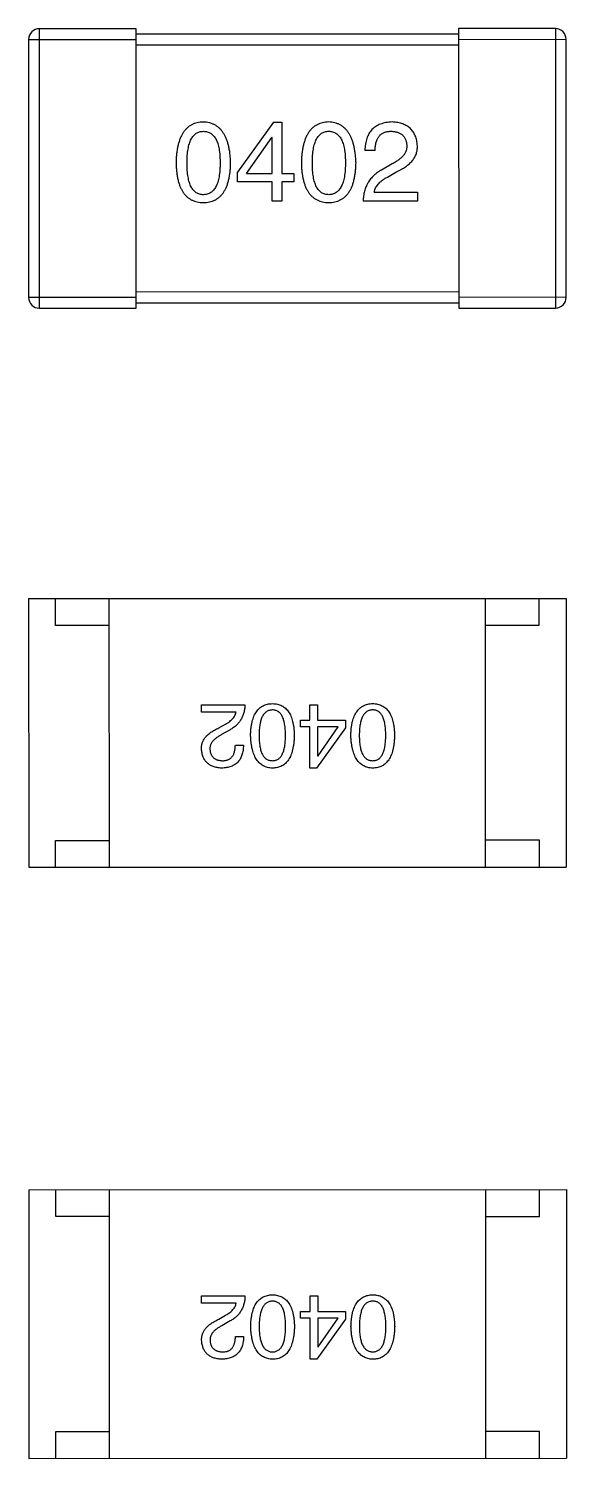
# Model space of a CAD drawing. Header units: inches. Extents: x -29 to 164, y -51 to 83.
# Drawn here: x 43.382 to 44.383, y 23.43 to 26.09 of the extents above; entities that cross this region are included whole.
import ezdxf

# ---------------------------------------------------------------- set-up
doc = ezdxf.new("R2010")
doc.units = ezdxf.units.IN
doc.header["$LTSCALE"] = 1.21
doc.header["$MEASUREMENT"] = 0
doc.layers.get('0').update_dxf_attribs({"linetype": 'CONTINUOUS'})

msp = doc.modelspace()

# ---------------------------------------------------------------- linework, layer by layer
at = {"color": 7, "linetype": 'Continuous'}
for p, q in [((43.5823, 26.0902), (43.4023, 26.0902)), ((43.4024, 25.5702), (43.4023, 26.0902)), ((43.5824, 25.5702), (43.5823, 26.0902)), ((44.1823, 26.0803), (43.5823, 26.0802)), ((44.3623, 26.0904), (44.1823, 26.0903)), ((44.1823, 26.0903), (44.1824, 25.5703)), ((44.3623, 26.0904), (44.3624, 25.5704)), ((43.3823, 26.0702), (43.5823, 26.0702)), ((43.3823, 26.0702), (43.3824, 25.5902)), ((43.5823, 26.0602), (44.1823, 26.0603)), ((44.1823, 26.0703), (44.3823, 26.0704)), ((44.3824, 25.5904), (44.3823, 26.0704)), ((43.8379, 25.9165), (43.7707, 25.8231)), ((43.8379, 25.9165), (43.8535, 25.9165)), ((43.8535, 25.9165), (43.8535, 25.8206)), ((43.7879, 25.8206), (43.8346, 25.8878)), ((43.8354, 25.8878), (43.8346, 25.8878)), ((43.8355, 25.8206), (43.8354, 25.8878)), ((44.0268, 25.8633), (44.0079, 25.8633)), ((44.0588, 25.8387), (44.0391, 25.8272)), ((43.7707, 25.805), (43.7707, 25.8231)), ((43.7879, 25.8206), (43.8355, 25.8206)), ((43.8535, 25.8206), (43.8756, 25.8206)), ((43.8756, 25.8206), (43.8756, 25.8051)), ((44.0498, 25.8141), (44.0653, 25.8231)), ((43.8355, 25.8051), (43.7707, 25.805)), ((43.8355, 25.769), (43.8355, 25.8051)), ((43.8756, 25.8051), (43.8535, 25.8051)), ((43.8535, 25.8051), (43.8535, 25.769)), ((44.0252, 25.7862), (44.1055, 25.7863)), ((44.1055, 25.7863), (44.1055, 25.769)), ((43.8535, 25.769), (43.8355, 25.769)), ((44.1055, 25.769), (44.0047, 25.769)), ((44.1824, 25.6003), (43.5824, 25.6002)), ((43.5824, 25.5902), (43.3824, 25.5902)), ((43.4024, 25.5702), (43.5824, 25.5702)), ((43.5824, 25.5802), (44.1824, 25.5803)), ((44.3824, 25.5904), (44.1824, 25.5903)), ((44.1824, 25.5703), (44.3624, 25.5704)), ((43.3824, 25.03), (44.3824, 25.0302)), ((43.3824, 25.03), (43.3825, 24.53)), ((43.4324, 24.98), (43.4324, 25.03)), ((43.5325, 24.53), (43.5324, 25.03)), ((44.2325, 24.5302), (44.2324, 25.0302)), ((44.3324, 24.9802), (44.3324, 25.0302)), ((44.3824, 25.0302), (44.3825, 24.5302)), ((43.5324, 24.98), (43.4324, 24.98)), ((44.2324, 24.9802), (44.3324, 24.9802)), ((43.704, 24.8324), (43.7846, 24.8324)), ((43.704, 24.8186), (43.704, 24.8324)), ((43.9056, 24.8324), (43.92, 24.8324)), ((43.9056, 24.8036), (43.9056, 24.8324)), ((43.92, 24.8324), (43.92, 24.8036)), ((43.7682, 24.8186), (43.704, 24.8186)), ((43.7361, 24.7891), (43.7486, 24.7963)), ((43.8879, 24.8036), (43.9056, 24.8036)), ((43.8879, 24.7911), (43.8879, 24.8036)), ((43.92, 24.8036), (43.9718, 24.8036)), ((43.9718, 24.8036), (43.9718, 24.7892)), ((43.7571, 24.7859), (43.7413, 24.7767)), ((43.9056, 24.7911), (43.8879, 24.7911)), ((43.9056, 24.7144), (43.9056, 24.7911)), ((43.9718, 24.7892), (43.918, 24.7144)), ((43.958, 24.7911), (43.92, 24.7911)), ((43.92, 24.7911), (43.92, 24.7374)), ((43.9207, 24.7374), (43.958, 24.7911)), ((43.7669, 24.757), (43.782, 24.757)), ((43.92, 24.7374), (43.9207, 24.7374)), ((43.918, 24.7144), (43.9056, 24.7144)), ((43.4325, 24.58), (43.5325, 24.58)), ((43.4325, 24.53), (43.4325, 24.58)), ((44.3325, 24.5802), (44.2325, 24.5802)), ((44.3325, 24.5302), (44.3325, 24.5802)), ((43.3825, 24.53), (44.3825, 24.5302)), ((43.3827, 23.93), (44.3827, 23.9302)), ((43.3827, 23.93), (43.3828, 23.43)), ((43.4327, 23.88), (43.4327, 23.93)), ((43.5328, 23.43), (43.5327, 23.93)), ((44.2328, 23.4302), (44.2327, 23.9302)), ((44.3327, 23.8802), (44.3327, 23.9302)), ((44.3827, 23.9302), (44.3828, 23.4302)), ((43.5327, 23.88), (43.4327, 23.88)), ((44.2327, 23.8802), (44.3327, 23.8802)), ((43.7042, 23.7324), (43.7848, 23.7324)), ((43.7042, 23.7186), (43.7042, 23.7324)), ((43.9058, 23.7325), (43.9202, 23.7325)), ((43.9058, 23.7036), (43.9058, 23.7325)), ((43.9202, 23.7325), (43.9202, 23.7036)), ((43.7685, 23.7187), (43.7042, 23.7186)), ((43.7363, 23.6891), (43.7488, 23.6964)), ((43.7573, 23.6859), (43.7416, 23.6767)), ((43.8881, 23.7036), (43.9058, 23.7036)), ((43.8881, 23.6911), (43.8881, 23.7036)), ((43.9058, 23.6911), (43.8881, 23.6911)), ((43.9058, 23.6144), (43.9058, 23.6911)), ((43.972, 23.6892), (43.9183, 23.6144)), ((43.9202, 23.7036), (43.972, 23.7036)), ((43.9583, 23.6912), (43.9202, 23.6911)), ((43.9202, 23.6911), (43.9202, 23.6374)), ((43.9209, 23.6374), (43.9583, 23.6912)), ((43.972, 23.7036), (43.972, 23.6892)), ((43.7672, 23.657), (43.7822, 23.657)), ((43.9202, 23.6374), (43.9209, 23.6374)), ((43.9183, 23.6144), (43.9058, 23.6144)), ((43.4327, 23.48), (43.5327, 23.48)), ((43.4328, 23.43), (43.4327, 23.48)), ((44.3327, 23.4802), (44.2327, 23.4802)), ((44.3328, 23.4302), (44.3327, 23.4802)), ((43.3828, 23.43), (44.3828, 23.4302))]:
    msp.add_line(p, q, dxfattribs=at)
for centre, start, end in [((43.4023, 26.0702), 90.012, 180.012), ((44.3623, 26.0704), 0.012, 90.012), ((43.4024, 25.5902), 180.012, 270.012), ((44.3624, 25.5904), 270.012, 0.012)]:
    msp.add_arc(centre, 0.02, start, end, dxfattribs=at)
for points, knots in [([(43.7074, 25.9165), (43.7054, 25.9164), (43.7015, 25.9162), (43.6959, 25.9153), (43.6906, 25.9137), (43.6857, 25.9115), (43.6812, 25.9088), (43.6771, 25.9054), (43.6733, 25.9015), (43.67, 25.897), (43.667, 25.8919), (43.6644, 25.8862), (43.6621, 25.88), (43.6603, 25.8732), (43.6587, 25.8658), (43.6576, 25.8578), (43.6569, 25.8492), (43.6567, 25.8433), (43.6566, 25.8403)], [0, 0, 0, 0, 0.057911, 0.113262, 0.165956, 0.217443, 0.268511, 0.319665, 0.372, 0.426129, 0.483365, 0.543779, 0.607756, 0.676562, 0.749704, 0.827713, 0.911177, 1, 1, 1, 1]), ([(43.7582, 25.8403), (43.7581, 25.8433), (43.7578, 25.8492), (43.757, 25.8576), (43.7558, 25.8655), (43.7542, 25.8729), (43.7523, 25.8797), (43.7501, 25.8859), (43.7474, 25.8915), (43.7444, 25.8966), (43.741, 25.9011), (43.7373, 25.9051), (43.7332, 25.9085), (43.7287, 25.9112), (43.7239, 25.9134), (43.7187, 25.9151), (43.7132, 25.9162), (43.7093, 25.9164), (43.7074, 25.9165)], [0, 0, 0, 0, 0.088475, 0.171606, 0.249595, 0.322626, 0.391327, 0.455765, 0.516374, 0.573675, 0.628522, 0.681161, 0.732559, 0.783563, 0.83504, 0.887639, 0.942585, 1, 1, 1, 1]), ([(43.9405, 25.9166), (43.9386, 25.9165), (43.9347, 25.9163), (43.929, 25.9153), (43.9238, 25.9137), (43.9189, 25.9116), (43.9144, 25.9088), (43.9102, 25.9055), (43.9065, 25.9016), (43.9031, 25.8971), (43.9001, 25.892), (43.8975, 25.8863), (43.8953, 25.88), (43.8934, 25.8732), (43.8919, 25.8658), (43.8908, 25.8578), (43.89, 25.8493), (43.8898, 25.8434), (43.8897, 25.8403)], [0, 0, 0, 0, 0.057911, 0.113262, 0.165956, 0.217443, 0.268511, 0.319665, 0.372, 0.426129, 0.483365, 0.543779, 0.607756, 0.676562, 0.749704, 0.827713, 0.911177, 1, 1, 1, 1]), ([(43.9914, 25.8403), (43.9912, 25.8434), (43.991, 25.8492), (43.9901, 25.8577), (43.9889, 25.8656), (43.9874, 25.8729), (43.9855, 25.8797), (43.9832, 25.8859), (43.9806, 25.8916), (43.9776, 25.8967), (43.9742, 25.9012), (43.9705, 25.9051), (43.9664, 25.9085), (43.9619, 25.9113), (43.9571, 25.9135), (43.9519, 25.9151), (43.9463, 25.9162), (43.9425, 25.9164), (43.9405, 25.9166)], [0, 0, 0, 0, 0.088475, 0.171606, 0.249595, 0.322626, 0.391327, 0.455765, 0.516374, 0.573675, 0.628522, 0.681161, 0.732559, 0.783563, 0.83504, 0.887639, 0.942585, 1, 1, 1, 1]), ([(44.0588, 25.9166), (44.0567, 25.9165), (44.0528, 25.9163), (44.0471, 25.9155), (44.0418, 25.9143), (44.0369, 25.9127), (44.0323, 25.9108), (44.0282, 25.9084), (44.0244, 25.9057), (44.021, 25.9025), (44.018, 25.8989), (44.0154, 25.895), (44.0132, 25.8907), (44.0113, 25.8859), (44.0099, 25.8808), (44.0088, 25.8753), (44.0082, 25.8694), (44.008, 25.8654), (44.0079, 25.8633)], [0, 0, 0, 0, 0.07282, 0.141057, 0.2062, 0.267672, 0.326735, 0.383519, 0.439188, 0.494454, 0.549628, 0.605958, 0.66397, 0.72402, 0.787502, 0.854127, 0.925065, 1, 1, 1, 1]), ([(44.1055, 25.8723), (44.1053, 25.874), (44.1051, 25.8773), (44.1043, 25.8821), (44.1032, 25.8866), (44.1017, 25.8907), (44.0999, 25.8946), (44.0979, 25.8982), (44.0954, 25.9014), (44.0926, 25.9044), (44.0895, 25.907), (44.0861, 25.9093), (44.0823, 25.9113), (44.0782, 25.913), (44.0738, 25.9143), (44.0691, 25.9155), (44.064, 25.9162), (44.0605, 25.9165), (44.0588, 25.9166)], [0, 0, 0, 0, 0.070688, 0.137741, 0.201612, 0.262778, 0.321223, 0.378455, 0.434411, 0.490146, 0.546362, 0.603392, 0.662208, 0.723401, 0.787372, 0.85442, 0.925153, 1, 1, 1, 1]), ([(43.6771, 25.8403), (43.6771, 25.8426), (43.6771, 25.8473), (43.6775, 25.854), (43.6781, 25.8602), (43.6789, 25.866), (43.68, 25.8713), (43.6812, 25.8761), (43.6828, 25.8805), (43.6846, 25.8845), (43.6866, 25.888), (43.6888, 25.891), (43.6913, 25.8936), (43.6941, 25.8957), (43.6971, 25.8973), (43.7003, 25.8985), (43.7038, 25.8991), (43.7062, 25.8992), (43.7074, 25.8993)], [0, 0, 0, 0, 0.096452, 0.187278, 0.271765, 0.350519, 0.423437, 0.491321, 0.554011, 0.612224, 0.666281, 0.717003, 0.764884, 0.811423, 0.856783, 0.902993, 0.950236, 1, 1, 1, 1]), ([(43.7074, 25.8993), (43.7087, 25.8992), (43.7111, 25.8991), (43.7147, 25.8985), (43.718, 25.8973), (43.7211, 25.8957), (43.7239, 25.8936), (43.7265, 25.891), (43.7288, 25.888), (43.7309, 25.8845), (43.7327, 25.8805), (43.7343, 25.8762), (43.7356, 25.8713), (43.7367, 25.866), (43.7375, 25.8602), (43.7381, 25.854), (43.7385, 25.8473), (43.7385, 25.8427), (43.7386, 25.8403)], [0, 0, 0, 0, 0.050604, 0.098688, 0.145699, 0.191791, 0.238625, 0.286717, 0.337546, 0.391814, 0.449755, 0.512106, 0.579685, 0.652048, 0.730262, 0.814146, 0.904281, 1, 1, 1, 1]), ([(43.9102, 25.8403), (43.9102, 25.8427), (43.9103, 25.8473), (43.9107, 25.854), (43.9112, 25.8603), (43.912, 25.866), (43.9131, 25.8713), (43.9144, 25.8762), (43.9159, 25.8806), (43.9177, 25.8845), (43.9197, 25.888), (43.9219, 25.8911), (43.9245, 25.8936), (43.9272, 25.8957), (43.9302, 25.8974), (43.9334, 25.8985), (43.9369, 25.8992), (43.9393, 25.8993), (43.9405, 25.8993)], [0, 0, 0, 0, 0.096452, 0.187278, 0.271765, 0.350519, 0.423437, 0.491321, 0.554011, 0.612224, 0.666281, 0.717003, 0.764884, 0.811423, 0.856783, 0.902993, 0.950236, 1, 1, 1, 1]), ([(43.9405, 25.8993), (43.9418, 25.8993), (43.9443, 25.8992), (43.9478, 25.8985), (43.9512, 25.8974), (43.9542, 25.8957), (43.957, 25.8936), (43.9596, 25.8911), (43.9619, 25.888), (43.964, 25.8846), (43.9658, 25.8806), (43.9674, 25.8762), (43.9687, 25.8713), (43.9698, 25.866), (43.9707, 25.8603), (43.9713, 25.854), (43.9716, 25.8473), (43.9717, 25.8427), (43.9717, 25.8403)], [0, 0, 0, 0, 0.050604, 0.098688, 0.145699, 0.191791, 0.238625, 0.286717, 0.337546, 0.391814, 0.449755, 0.512106, 0.579685, 0.652048, 0.730262, 0.814146, 0.904281, 1, 1, 1, 1]), ([(44.0268, 25.8633), (44.0269, 25.8648), (44.027, 25.8676), (44.0274, 25.8717), (44.028, 25.8755), (44.0289, 25.879), (44.03, 25.8823), (44.0312, 25.8853), (44.0328, 25.888), (44.0345, 25.8904), (44.0365, 25.8925), (44.0387, 25.8943), (44.0411, 25.8959), (44.0437, 25.8972), (44.0466, 25.8982), (44.0496, 25.8988), (44.0529, 25.8993), (44.0551, 25.8993), (44.0563, 25.8994)], [0, 0, 0, 0, 0.082594, 0.15978, 0.232961, 0.301462, 0.365595, 0.426678, 0.484662, 0.540809, 0.595146, 0.648401, 0.702272, 0.757102, 0.813447, 0.872233, 0.934055, 1, 1, 1, 1]), ([(44.0563, 25.8994), (44.0574, 25.8993), (44.0596, 25.8992), (44.0628, 25.8989), (44.0658, 25.8982), (44.0686, 25.8975), (44.0711, 25.8965), (44.0735, 25.8954), (44.0757, 25.894), (44.0777, 25.8925), (44.0794, 25.8907), (44.0809, 25.8888), (44.0823, 25.8866), (44.0834, 25.8843), (44.0843, 25.8818), (44.0851, 25.8791), (44.0856, 25.8762), (44.0857, 25.8742), (44.0858, 25.8731)], [0, 0, 0, 0, 0.076112, 0.148436, 0.216883, 0.281466, 0.34298, 0.402356, 0.459881, 0.51546, 0.571111, 0.62658, 0.683162, 0.741007, 0.801404, 0.863825, 0.930544, 1, 1, 1, 1]), ([(44.0858, 25.8731), (44.0859, 25.8723), (44.086, 25.8707), (44.0858, 25.8683), (44.0854, 25.8659), (44.0848, 25.8636), (44.0839, 25.8613), (44.0828, 25.859), (44.0815, 25.8568), (44.0799, 25.8547), (44.0781, 25.8525), (44.076, 25.8504), (44.0737, 25.8484), (44.0712, 25.8463), (44.0684, 25.8444), (44.0654, 25.8424), (44.0622, 25.8405), (44.0599, 25.8393), (44.0588, 25.8387)], [0, 0, 0, 0, 0.052237, 0.103888, 0.155485, 0.207395, 0.259864, 0.31356, 0.369176, 0.4266, 0.486836, 0.550048, 0.61567, 0.685271, 0.75824, 0.834614, 0.915635, 1, 1, 1, 1]), ([(44.0653, 25.8231), (44.067, 25.8239), (44.0703, 25.8254), (44.0751, 25.828), (44.0794, 25.8305), (44.0835, 25.8332), (44.0872, 25.836), (44.0906, 25.8388), (44.0936, 25.8418), (44.0963, 25.8448), (44.0986, 25.8479), (44.1006, 25.8511), (44.1023, 25.8545), (44.1037, 25.8579), (44.1046, 25.8614), (44.1053, 25.8649), (44.1056, 25.8686), (44.1055, 25.8711), (44.1055, 25.8723)], [0, 0, 0, 0, 0.082731, 0.161257, 0.236138, 0.307554, 0.375712, 0.440848, 0.502916, 0.562567, 0.619798, 0.675716, 0.73039, 0.78386, 0.837315, 0.890547, 0.944917, 1, 1, 1, 1]), ([(43.6566, 25.8403), (43.6567, 25.8373), (43.6569, 25.8316), (43.6577, 25.8233), (43.6588, 25.8156), (43.6603, 25.8084), (43.6621, 25.8018), (43.6644, 25.7958), (43.667, 25.7903), (43.67, 25.7854), (43.6733, 25.781), (43.6771, 25.7772), (43.6813, 25.774), (43.6858, 25.7713), (43.6907, 25.7692), (43.6959, 25.7677), (43.7016, 25.7668), (43.7054, 25.7666), (43.7074, 25.7665)], [0, 0, 0, 0, 0.087693, 0.170223, 0.247496, 0.319826, 0.387768, 0.451403, 0.511459, 0.568358, 0.622671, 0.675251, 0.726739, 0.778422, 0.830759, 0.884394, 0.940865, 1, 1, 1, 1]), ([(43.7074, 25.7813), (43.7062, 25.7813), (43.7038, 25.7814), (43.7003, 25.7821), (43.6971, 25.7832), (43.6941, 25.7849), (43.6913, 25.787), (43.6888, 25.7895), (43.6866, 25.7926), (43.6846, 25.7961), (43.6828, 25.8), (43.6812, 25.8044), (43.68, 25.8093), (43.6789, 25.8146), (43.6781, 25.8203), (43.6775, 25.8266), (43.6771, 25.8333), (43.6771, 25.8379), (43.6771, 25.8403)], [0, 0, 0, 0, 0.049766, 0.097012, 0.143225, 0.188786, 0.235079, 0.282962, 0.333687, 0.387747, 0.445963, 0.508657, 0.576545, 0.649868, 0.72822, 0.812712, 0.903543, 1, 1, 1, 1]), ([(43.7074, 25.7665), (43.7094, 25.7666), (43.7133, 25.7668), (43.7189, 25.7677), (43.7242, 25.7693), (43.7291, 25.7713), (43.7336, 25.774), (43.7377, 25.7772), (43.7415, 25.781), (43.7449, 25.7854), (43.7478, 25.7903), (43.7504, 25.7958), (43.7527, 25.8018), (43.7545, 25.8084), (43.7561, 25.8156), (43.7572, 25.8233), (43.7579, 25.8316), (43.7581, 25.8373), (43.7582, 25.8403)], [0, 0, 0, 0, 0.059134, 0.115603, 0.169236, 0.221572, 0.273254, 0.32474, 0.377319, 0.431815, 0.488555, 0.548609, 0.612242, 0.680182, 0.75251, 0.829782, 0.91231, 1, 1, 1, 1]), ([(43.7386, 25.8403), (43.7385, 25.8379), (43.7385, 25.8334), (43.7381, 25.8268), (43.7375, 25.8206), (43.7367, 25.8149), (43.7356, 25.8096), (43.7343, 25.8048), (43.7327, 25.8004), (43.7309, 25.7965), (43.7288, 25.793), (43.7265, 25.7899), (43.7239, 25.7873), (43.7211, 25.7852), (43.718, 25.7835), (43.7147, 25.7823), (43.7111, 25.7815), (43.7087, 25.7813), (43.7074, 25.7813)], [0, 0, 0, 0, 0.094834, 0.184067, 0.267029, 0.344713, 0.417334, 0.484367, 0.546941, 0.604717, 0.65953, 0.710539, 0.759381, 0.806382, 0.853027, 0.900623, 0.949121, 1, 1, 1, 1]), ([(43.8897, 25.8403), (43.8898, 25.8374), (43.89, 25.8316), (43.8908, 25.8234), (43.8919, 25.8156), (43.8934, 25.8085), (43.8953, 25.8019), (43.8975, 25.7958), (43.9001, 25.7903), (43.9032, 25.7854), (43.9065, 25.781), (43.9103, 25.7772), (43.9144, 25.774), (43.9189, 25.7714), (43.9238, 25.7693), (43.9291, 25.7678), (43.9347, 25.7668), (43.9386, 25.7666), (43.9406, 25.7666)], [0, 0, 0, 0, 0.087693, 0.170223, 0.247496, 0.319826, 0.387768, 0.451403, 0.511459, 0.568358, 0.622671, 0.675251, 0.726739, 0.778422, 0.830759, 0.884394, 0.940865, 1, 1, 1, 1]), ([(43.9406, 25.7813), (43.9393, 25.7814), (43.9369, 25.7815), (43.9335, 25.7821), (43.9302, 25.7833), (43.9272, 25.785), (43.9245, 25.787), (43.922, 25.7896), (43.9197, 25.7926), (43.9177, 25.7961), (43.9159, 25.8001), (43.9144, 25.8044), (43.9131, 25.8093), (43.912, 25.8146), (43.9112, 25.8204), (43.9107, 25.8266), (43.9103, 25.8333), (43.9102, 25.8379), (43.9102, 25.8403)], [0, 0, 0, 0, 0.049766, 0.097012, 0.143225, 0.188786, 0.235079, 0.282962, 0.333687, 0.387747, 0.445963, 0.508657, 0.576545, 0.649868, 0.72822, 0.812712, 0.903543, 1, 1, 1, 1]), ([(43.9717, 25.8403), (43.9717, 25.838), (43.9716, 25.8334), (43.9713, 25.8268), (43.9707, 25.8207), (43.9698, 25.8149), (43.9688, 25.8097), (43.9674, 25.8048), (43.9659, 25.8005), (43.964, 25.7965), (43.962, 25.793), (43.9596, 25.79), (43.9571, 25.7874), (43.9542, 25.7853), (43.9512, 25.7836), (43.9479, 25.7823), (43.9443, 25.7815), (43.9418, 25.7814), (43.9406, 25.7813)], [0, 0, 0, 0, 0.094834, 0.184067, 0.267029, 0.344713, 0.417334, 0.484367, 0.546941, 0.604717, 0.65953, 0.710539, 0.759381, 0.806382, 0.853027, 0.900623, 0.949121, 1, 1, 1, 1]), ([(43.9406, 25.7666), (43.9426, 25.7666), (43.9464, 25.7668), (43.9521, 25.7678), (43.9573, 25.7693), (43.9622, 25.7714), (43.9667, 25.774), (43.9709, 25.7772), (43.9746, 25.7811), (43.978, 25.7854), (43.981, 25.7904), (43.9836, 25.7958), (43.9858, 25.8019), (43.9877, 25.8085), (43.9892, 25.8157), (43.9903, 25.8234), (43.9911, 25.8317), (43.9913, 25.8374), (43.9914, 25.8403)], [0, 0, 0, 0, 0.059134, 0.115603, 0.169236, 0.221572, 0.273254, 0.32474, 0.377319, 0.431815, 0.488555, 0.548609, 0.612242, 0.680182, 0.75251, 0.829782, 0.91231, 1, 1, 1, 1]), ([(44.0391, 25.8272), (44.0377, 25.8265), (44.035, 25.825), (44.0312, 25.8224), (44.0276, 25.8198), (44.0244, 25.8169), (44.0213, 25.8139), (44.0185, 25.8106), (44.0159, 25.8073), (44.0137, 25.8037), (44.0116, 25.8), (44.0099, 25.796), (44.0083, 25.792), (44.0071, 25.7877), (44.0061, 25.7833), (44.0054, 25.7787), (44.0049, 25.7739), (44.0048, 25.7707), (44.0047, 25.769)], [0, 0, 0, 0, 0.065828, 0.130094, 0.192451, 0.254037, 0.313974, 0.373757, 0.433048, 0.492243, 0.551902, 0.611758, 0.672678, 0.734814, 0.798569, 0.863693, 0.930488, 1, 1, 1, 1]), ([(44.0252, 25.7862), (44.0254, 25.7875), (44.026, 25.7902), (44.0276, 25.7939), (44.0298, 25.7976), (44.0326, 25.8011), (44.036, 25.8046), (44.04, 25.8079), (44.0446, 25.8111), (44.048, 25.8131), (44.0498, 25.8141)], [0, 0, 0, 0, 0.103034, 0.208166, 0.318255, 0.434664, 0.559728, 0.695394, 0.841708, 1, 1, 1, 1]), ([(43.7846, 24.8324), (43.7846, 24.8311), (43.7845, 24.8285), (43.7841, 24.8247), (43.7835, 24.821), (43.7827, 24.8175), (43.7817, 24.8141), (43.7805, 24.8108), (43.7791, 24.8077), (43.7774, 24.8047), (43.7756, 24.8018), (43.7736, 24.7991), (43.7713, 24.7966), (43.7689, 24.7941), (43.7663, 24.7918), (43.7634, 24.7897), (43.7603, 24.7877), (43.7582, 24.7865), (43.7571, 24.7859)], [0, 0, 0, 0, 0.069512, 0.136307, 0.201431, 0.265186, 0.327322, 0.388242, 0.448098, 0.507757, 0.566952, 0.626243, 0.686026, 0.745963, 0.807549, 0.869906, 0.934172, 1, 1, 1, 1]), ([(43.7953, 24.7754), (43.7953, 24.7777), (43.7955, 24.7823), (43.7961, 24.7889), (43.797, 24.7951), (43.7982, 24.8008), (43.7997, 24.8061), (43.8015, 24.811), (43.8036, 24.8154), (43.806, 24.8193), (43.8087, 24.8228), (43.8117, 24.8258), (43.815, 24.8284), (43.8186, 24.8306), (43.8225, 24.8322), (43.8267, 24.8334), (43.8312, 24.8342), (43.8343, 24.8343), (43.8359, 24.8344)], [0, 0, 0, 0, 0.08769, 0.170218, 0.24749, 0.319818, 0.387758, 0.451391, 0.511445, 0.568185, 0.622681, 0.67526, 0.726746, 0.778428, 0.830764, 0.884397, 0.940866, 1, 1, 1, 1]), ([(43.8359, 24.8226), (43.8349, 24.8225), (43.8329, 24.8224), (43.8301, 24.8218), (43.8274, 24.8208), (43.825, 24.8194), (43.8227, 24.8177), (43.8207, 24.8157), (43.8188, 24.8132), (43.8171, 24.8104), (43.8157, 24.8073), (43.8144, 24.8038), (43.8134, 24.7999), (43.8125, 24.7957), (43.8118, 24.7911), (43.8113, 24.7862), (43.8111, 24.7809), (43.811, 24.7773), (43.811, 24.7754)], [0, 0, 0, 0, 0.050879, 0.099377, 0.146973, 0.193618, 0.240619, 0.289461, 0.34047, 0.395283, 0.453059, 0.515633, 0.582666, 0.655287, 0.732971, 0.815933, 0.905166, 1, 1, 1, 1]), ([(43.8359, 24.8344), (43.8375, 24.8343), (43.8406, 24.8342), (43.8451, 24.8334), (43.8493, 24.8322), (43.8532, 24.8306), (43.8568, 24.8284), (43.8602, 24.8259), (43.8632, 24.8228), (43.8658, 24.8193), (43.8683, 24.8154), (43.8703, 24.811), (43.8721, 24.8061), (43.8736, 24.8009), (43.8748, 24.7951), (43.8757, 24.789), (43.8763, 24.7823), (43.8765, 24.7777), (43.8766, 24.7754)], [0, 0, 0, 0, 0.059135, 0.115606, 0.169241, 0.221578, 0.273261, 0.324749, 0.377329, 0.431642, 0.488541, 0.548597, 0.612232, 0.680174, 0.752504, 0.829777, 0.912307, 1, 1, 1, 1]), ([(43.8602, 24.7754), (43.8602, 24.7773), (43.8601, 24.781), (43.8598, 24.7863), (43.8594, 24.7913), (43.8587, 24.7959), (43.8578, 24.8002), (43.8569, 24.8041), (43.8556, 24.8076), (43.8542, 24.8107), (43.8526, 24.8135), (43.8508, 24.816), (43.8488, 24.818), (43.8466, 24.8197), (43.8442, 24.821), (43.8416, 24.8219), (43.8388, 24.8225), (43.8369, 24.8226), (43.8359, 24.8226)], [0, 0, 0, 0, 0.096457, 0.187288, 0.27178, 0.350132, 0.423455, 0.491343, 0.554037, 0.612253, 0.666313, 0.717038, 0.764921, 0.811214, 0.856775, 0.902988, 0.950234, 1, 1, 1, 1]), ([(43.9818, 24.7754), (43.9819, 24.7778), (43.982, 24.7823), (43.9826, 24.789), (43.9835, 24.7952), (43.9847, 24.8009), (43.9862, 24.8062), (43.988, 24.811), (43.9901, 24.8154), (43.9925, 24.8193), (43.9952, 24.8228), (43.9982, 24.8259), (44.0015, 24.8285), (44.0051, 24.8306), (44.009, 24.8322), (44.0132, 24.8335), (44.0177, 24.8342), (44.0208, 24.8344), (44.0224, 24.8344)], [0, 0, 0, 0, 0.08769, 0.170218, 0.24749, 0.319818, 0.387758, 0.451391, 0.511445, 0.568185, 0.622681, 0.67526, 0.726746, 0.778428, 0.830764, 0.884397, 0.940866, 1, 1, 1, 1]), ([(44.0224, 24.8226), (44.0214, 24.8226), (44.0195, 24.8224), (44.0166, 24.8218), (44.0139, 24.8208), (44.0115, 24.8195), (44.0092, 24.8178), (44.0072, 24.8157), (44.0053, 24.8133), (44.0037, 24.8105), (44.0022, 24.8073), (44.0009, 24.8038), (43.9999, 24.7999), (43.999, 24.7957), (43.9983, 24.7912), (43.9979, 24.7862), (43.9976, 24.7809), (43.9975, 24.7773), (43.9975, 24.7754)], [0, 0, 0, 0, 0.050879, 0.099377, 0.146973, 0.193618, 0.240619, 0.289461, 0.34047, 0.395283, 0.453059, 0.515633, 0.582666, 0.655287, 0.732971, 0.815933, 0.905166, 1, 1, 1, 1]), ([(44.0224, 24.8344), (44.024, 24.8344), (44.0271, 24.8342), (44.0316, 24.8335), (44.0358, 24.8322), (44.0397, 24.8306), (44.0434, 24.8285), (44.0467, 24.8259), (44.0497, 24.8229), (44.0524, 24.8193), (44.0548, 24.8154), (44.0569, 24.811), (44.0587, 24.8062), (44.0601, 24.8009), (44.0614, 24.7952), (44.0622, 24.789), (44.0629, 24.7824), (44.063, 24.7778), (44.0631, 24.7754)], [0, 0, 0, 0, 0.059135, 0.115606, 0.169241, 0.221578, 0.273261, 0.324749, 0.377329, 0.431642, 0.488541, 0.548597, 0.612232, 0.680174, 0.752504, 0.829777, 0.912307, 1, 1, 1, 1]), ([(44.0467, 24.7754), (44.0467, 24.7773), (44.0467, 24.781), (44.0463, 24.7864), (44.0459, 24.7914), (44.0453, 24.796), (44.0444, 24.8002), (44.0434, 24.8041), (44.0421, 24.8076), (44.0407, 24.8108), (44.0391, 24.8136), (44.0373, 24.816), (44.0353, 24.8181), (44.0331, 24.8197), (44.0307, 24.8211), (44.0281, 24.822), (44.0253, 24.8225), (44.0234, 24.8226), (44.0224, 24.8226)], [0, 0, 0, 0, 0.096457, 0.187288, 0.27178, 0.350132, 0.423455, 0.491343, 0.554037, 0.612253, 0.666313, 0.717038, 0.764921, 0.811214, 0.856775, 0.902988, 0.950234, 1, 1, 1, 1]), ([(43.7486, 24.7963), (43.75, 24.7972), (43.7527, 24.7987), (43.7564, 24.8013), (43.7596, 24.804), (43.7623, 24.8067), (43.7646, 24.8096), (43.7663, 24.8125), (43.7676, 24.8155), (43.768, 24.8176), (43.7682, 24.8186)], [0, 0, 0, 0, 0.158292, 0.304606, 0.440272, 0.565336, 0.681745, 0.791834, 0.896966, 1, 1, 1, 1]), ([(43.704, 24.7498), (43.7039, 24.7508), (43.7039, 24.7528), (43.7041, 24.7557), (43.7047, 24.7586), (43.7054, 24.7614), (43.7065, 24.7641), (43.7079, 24.7667), (43.7095, 24.7693), (43.7114, 24.7718), (43.7135, 24.7742), (43.7159, 24.7766), (43.7186, 24.7789), (43.7216, 24.7811), (43.7248, 24.7832), (43.7283, 24.7853), (43.7321, 24.7873), (43.7347, 24.7885), (43.7361, 24.7891)], [0, 0, 0, 0, 0.055083, 0.109453, 0.162685, 0.21614, 0.26961, 0.324284, 0.380202, 0.437433, 0.497084, 0.559152, 0.624288, 0.692446, 0.763862, 0.838743, 0.917269, 1, 1, 1, 1]), ([(43.7413, 24.7767), (43.7404, 24.7762), (43.7386, 24.7752), (43.736, 24.7737), (43.7336, 24.7721), (43.7314, 24.7706), (43.7294, 24.7689), (43.7276, 24.7673), (43.7259, 24.7656), (43.7245, 24.7639), (43.7232, 24.7622), (43.7221, 24.7604), (43.7213, 24.7586), (43.7205, 24.7568), (43.7201, 24.7549), (43.7197, 24.753), (43.7196, 24.7511), (43.7197, 24.7498), (43.7197, 24.7491)], [0, 0, 0, 0, 0.084365, 0.165386, 0.24176, 0.314729, 0.38433, 0.449952, 0.513164, 0.5734, 0.630824, 0.68644, 0.740136, 0.792605, 0.844515, 0.896112, 0.947763, 1, 1, 1, 1]), ([(43.8359, 24.7144), (43.8344, 24.7145), (43.8313, 24.7147), (43.8269, 24.7155), (43.8227, 24.7169), (43.8188, 24.7186), (43.8153, 24.7208), (43.812, 24.7235), (43.809, 24.7267), (43.8063, 24.7303), (43.8039, 24.7344), (43.8018, 24.7389), (43.8, 24.7439), (43.7985, 24.7493), (43.7972, 24.7552), (43.7963, 24.7615), (43.7956, 24.7683), (43.7954, 24.773), (43.7953, 24.7754)], [0, 0, 0, 0, 0.057415, 0.112361, 0.16496, 0.216437, 0.267441, 0.318839, 0.371478, 0.426325, 0.483626, 0.544235, 0.608673, 0.677374, 0.750405, 0.828394, 0.911525, 1, 1, 1, 1]), ([(43.811, 24.7754), (43.811, 24.7735), (43.8111, 24.7698), (43.8113, 24.7644), (43.8118, 24.7594), (43.8125, 24.7548), (43.8134, 24.7506), (43.8144, 24.7467), (43.8157, 24.7432), (43.8171, 24.74), (43.8188, 24.7372), (43.8207, 24.7348), (43.8227, 24.7328), (43.825, 24.731), (43.8274, 24.7297), (43.8301, 24.7288), (43.833, 24.7283), (43.8349, 24.7282), (43.8359, 24.7282)], [0, 0, 0, 0, 0.095719, 0.185854, 0.269738, 0.347952, 0.420315, 0.487894, 0.550245, 0.608186, 0.662454, 0.713283, 0.761375, 0.808209, 0.854301, 0.901312, 0.949396, 1, 1, 1, 1]), ([(43.8359, 24.7282), (43.8369, 24.7282), (43.8388, 24.7283), (43.8416, 24.7288), (43.8442, 24.7298), (43.8466, 24.7311), (43.8488, 24.7328), (43.8508, 24.7348), (43.8526, 24.7372), (43.8542, 24.74), (43.8556, 24.7432), (43.8569, 24.7467), (43.8579, 24.7506), (43.8588, 24.7548), (43.8594, 24.7594), (43.8598, 24.7644), (43.8601, 24.7698), (43.8602, 24.7735), (43.8602, 24.7754)], [0, 0, 0, 0, 0.049764, 0.097007, 0.143217, 0.188577, 0.235116, 0.282997, 0.333719, 0.387776, 0.445989, 0.508679, 0.576563, 0.649481, 0.728235, 0.812722, 0.903548, 1, 1, 1, 1]), ([(43.8766, 24.7754), (43.8765, 24.773), (43.8763, 24.7682), (43.8757, 24.7614), (43.8748, 24.755), (43.8736, 24.7491), (43.8722, 24.7436), (43.8703, 24.7386), (43.8683, 24.7341), (43.8659, 24.73), (43.8632, 24.7264), (43.8602, 24.7232), (43.8569, 24.7206), (43.8533, 24.7184), (43.8493, 24.7167), (43.8451, 24.7154), (43.8406, 24.7146), (43.8375, 24.7145), (43.8359, 24.7144)], [0, 0, 0, 0, 0.088823, 0.172287, 0.250296, 0.323438, 0.392244, 0.456221, 0.516635, 0.573871, 0.628, 0.680335, 0.731489, 0.782557, 0.834044, 0.886738, 0.942089, 1, 1, 1, 1]), ([(44.0225, 24.7144), (44.0209, 24.7145), (44.0178, 24.7147), (44.0134, 24.7156), (44.0092, 24.7169), (44.0054, 24.7186), (44.0018, 24.7209), (43.9985, 24.7236), (43.9955, 24.7267), (43.9928, 24.7303), (43.9904, 24.7344), (43.9883, 24.7389), (43.9865, 24.7439), (43.985, 24.7493), (43.9838, 24.7552), (43.9828, 24.7615), (43.9821, 24.7683), (43.9819, 24.773), (43.9818, 24.7754)], [0, 0, 0, 0, 0.057415, 0.112361, 0.16496, 0.216437, 0.267441, 0.318839, 0.371478, 0.426325, 0.483626, 0.544235, 0.608673, 0.677374, 0.750405, 0.828394, 0.911525, 1, 1, 1, 1]), ([(43.9975, 24.7754), (43.9975, 24.7735), (43.9976, 24.7698), (43.9979, 24.7645), (43.9983, 24.7595), (43.999, 24.7549), (43.9999, 24.7506), (44.0009, 24.7467), (44.0022, 24.7432), (44.0037, 24.74), (44.0053, 24.7373), (44.0072, 24.7348), (44.0093, 24.7328), (44.0115, 24.7311), (44.014, 24.7298), (44.0166, 24.7289), (44.0195, 24.7283), (44.0214, 24.7282), (44.0225, 24.7282)], [0, 0, 0, 0, 0.095719, 0.185854, 0.269738, 0.347952, 0.420315, 0.487894, 0.550245, 0.608186, 0.662454, 0.713283, 0.761375, 0.808209, 0.854301, 0.901312, 0.949396, 1, 1, 1, 1]), ([(44.0225, 24.7282), (44.0234, 24.7282), (44.0253, 24.7283), (44.0281, 24.7289), (44.0307, 24.7298), (44.0331, 24.7311), (44.0353, 24.7328), (44.0373, 24.7348), (44.0391, 24.7373), (44.0407, 24.7401), (44.0422, 24.7432), (44.0434, 24.7467), (44.0444, 24.7506), (44.0453, 24.7549), (44.0459, 24.7595), (44.0464, 24.7645), (44.0467, 24.7698), (44.0467, 24.7735), (44.0467, 24.7754)], [0, 0, 0, 0, 0.049764, 0.097007, 0.143217, 0.188577, 0.235116, 0.282997, 0.333719, 0.387776, 0.445989, 0.508679, 0.576563, 0.649481, 0.728235, 0.812722, 0.903548, 1, 1, 1, 1]), ([(44.0631, 24.7754), (44.063, 24.773), (44.0629, 24.7683), (44.0622, 24.7614), (44.0614, 24.755), (44.0602, 24.7491), (44.0587, 24.7436), (44.0569, 24.7387), (44.0548, 24.7341), (44.0524, 24.73), (44.0497, 24.7264), (44.0467, 24.7233), (44.0434, 24.7206), (44.0398, 24.7184), (44.0359, 24.7167), (44.0317, 24.7154), (44.0272, 24.7146), (44.024, 24.7145), (44.0225, 24.7144)], [0, 0, 0, 0, 0.088823, 0.172287, 0.250296, 0.323438, 0.392244, 0.456221, 0.516635, 0.573871, 0.628, 0.680335, 0.731489, 0.782557, 0.834044, 0.886738, 0.942089, 1, 1, 1, 1]), ([(43.7414, 24.7144), (43.7399, 24.7145), (43.7371, 24.7147), (43.7331, 24.7153), (43.7293, 24.7162), (43.7258, 24.7172), (43.7225, 24.7186), (43.7195, 24.7202), (43.7168, 24.7221), (43.7143, 24.7242), (43.712, 24.7265), (43.7101, 24.7291), (43.7084, 24.732), (43.707, 24.735), (43.7058, 24.7384), (43.7049, 24.742), (43.7043, 24.7458), (43.7041, 24.7484), (43.704, 24.7498)], [0, 0, 0, 0, 0.074847, 0.14558, 0.212628, 0.276599, 0.337792, 0.396608, 0.453638, 0.509854, 0.565589, 0.621545, 0.678777, 0.737222, 0.798388, 0.862259, 0.929312, 1, 1, 1, 1]), ([(43.7197, 24.7491), (43.7198, 24.7483), (43.7199, 24.7467), (43.7203, 24.7444), (43.7209, 24.7422), (43.7216, 24.7402), (43.7225, 24.7383), (43.7236, 24.7366), (43.7249, 24.7351), (43.7262, 24.7337), (43.7278, 24.7325), (43.7296, 24.7314), (43.7315, 24.7304), (43.7335, 24.7296), (43.7357, 24.7291), (43.7381, 24.7286), (43.7407, 24.7283), (43.7424, 24.7282), (43.7433, 24.7281)], [0, 0, 0, 0, 0.069456, 0.136175, 0.198596, 0.258993, 0.316838, 0.37342, 0.428889, 0.48454, 0.540119, 0.597644, 0.65702, 0.718534, 0.783117, 0.851564, 0.923888, 1, 1, 1, 1]), ([(43.782, 24.757), (43.7819, 24.7553), (43.7818, 24.7521), (43.7813, 24.7474), (43.7805, 24.743), (43.7793, 24.7389), (43.7778, 24.7351), (43.7761, 24.7316), (43.774, 24.7285), (43.7716, 24.7257), (43.7689, 24.7231), (43.7658, 24.7209), (43.7625, 24.719), (43.7589, 24.7175), (43.7549, 24.7162), (43.7507, 24.7153), (43.7461, 24.7146), (43.743, 24.7145), (43.7414, 24.7144)], [0, 0, 0, 0, 0.074935, 0.145873, 0.212498, 0.27598, 0.33603, 0.394042, 0.450372, 0.505546, 0.560812, 0.616481, 0.673265, 0.732328, 0.7938, 0.858943, 0.92718, 1, 1, 1, 1]), ([(43.7433, 24.7281), (43.7443, 24.7282), (43.7461, 24.7282), (43.7487, 24.7286), (43.7511, 24.7291), (43.7534, 24.7299), (43.7555, 24.7309), (43.7574, 24.7322), (43.7592, 24.7336), (43.7607, 24.7354), (43.7622, 24.7373), (43.7634, 24.7394), (43.7644, 24.7418), (43.7653, 24.7444), (43.766, 24.7473), (43.7665, 24.7503), (43.7668, 24.7536), (43.7669, 24.7558), (43.7669, 24.757)], [0, 0, 0, 0, 0.065945, 0.127767, 0.186553, 0.242898, 0.297728, 0.351599, 0.404854, 0.459191, 0.515338, 0.573322, 0.634405, 0.698538, 0.767039, 0.84022, 0.917406, 1, 1, 1, 1]), ([(43.7848, 23.7324), (43.7848, 23.7311), (43.7847, 23.7285), (43.7843, 23.7247), (43.7837, 23.721), (43.7829, 23.7175), (43.7819, 23.7141), (43.7807, 23.7108), (43.7793, 23.7077), (43.7777, 23.7047), (43.7759, 23.7018), (43.7738, 23.6992), (43.7716, 23.6966), (43.7691, 23.6942), (43.7665, 23.6918), (43.7636, 23.6897), (43.7606, 23.6877), (43.7584, 23.6865), (43.7573, 23.6859)], [0, 0, 0, 0, 0.069512, 0.136307, 0.201431, 0.265186, 0.327322, 0.388242, 0.448098, 0.507757, 0.566952, 0.626243, 0.686026, 0.745963, 0.807549, 0.869906, 0.934172, 1, 1, 1, 1]), ([(43.7955, 23.6754), (43.7956, 23.6777), (43.7957, 23.6823), (43.7963, 23.6889), (43.7972, 23.6951), (43.7984, 23.7009), (43.7999, 23.7061), (43.8017, 23.711), (43.8038, 23.7154), (43.8062, 23.7193), (43.8089, 23.7228), (43.8119, 23.7259), (43.8152, 23.7284), (43.8188, 23.7306), (43.8227, 23.7322), (43.8269, 23.7334), (43.8314, 23.7342), (43.8345, 23.7343), (43.8361, 23.7344)], [0, 0, 0, 0, 0.08769, 0.170218, 0.24749, 0.319818, 0.387758, 0.451391, 0.511445, 0.568185, 0.622681, 0.67526, 0.726746, 0.778428, 0.830764, 0.884397, 0.940866, 1, 1, 1, 1]), ([(43.8361, 23.7344), (43.8377, 23.7343), (43.8408, 23.7342), (43.8453, 23.7334), (43.8495, 23.7322), (43.8535, 23.7306), (43.8571, 23.7284), (43.8604, 23.7259), (43.8634, 23.7228), (43.8661, 23.7193), (43.8685, 23.7154), (43.8706, 23.711), (43.8724, 23.7062), (43.8739, 23.7009), (43.8751, 23.6951), (43.8759, 23.689), (43.8766, 23.6823), (43.8767, 23.6778), (43.8768, 23.6754)], [0, 0, 0, 0, 0.059135, 0.115606, 0.169241, 0.221578, 0.273261, 0.324749, 0.377329, 0.431642, 0.488541, 0.548597, 0.612232, 0.680174, 0.752504, 0.829777, 0.912307, 1, 1, 1, 1]), ([(43.982, 23.6754), (43.9821, 23.6778), (43.9823, 23.6824), (43.9829, 23.689), (43.9837, 23.6952), (43.985, 23.7009), (43.9864, 23.7062), (43.9882, 23.711), (43.9903, 23.7154), (43.9927, 23.7194), (43.9954, 23.7229), (43.9984, 23.7259), (44.0017, 23.7285), (44.0053, 23.7306), (44.0093, 23.7322), (44.0135, 23.7335), (44.018, 23.7342), (44.0211, 23.7344), (44.0227, 23.7344)], [0, 0, 0, 0, 0.08769, 0.170218, 0.24749, 0.319818, 0.387758, 0.451391, 0.511445, 0.568185, 0.622681, 0.67526, 0.726746, 0.778428, 0.830764, 0.884397, 0.940866, 1, 1, 1, 1]), ([(44.0227, 23.7344), (44.0242, 23.7344), (44.0274, 23.7342), (44.0319, 23.7335), (44.0361, 23.7323), (44.04, 23.7306), (44.0436, 23.7285), (44.0469, 23.7259), (44.0499, 23.7229), (44.0526, 23.7194), (44.055, 23.7154), (44.0571, 23.711), (44.0589, 23.7062), (44.0604, 23.7009), (44.0616, 23.6952), (44.0625, 23.689), (44.0631, 23.6824), (44.0632, 23.6778), (44.0633, 23.6754)], [0, 0, 0, 0, 0.059135, 0.115606, 0.169241, 0.221578, 0.273261, 0.324749, 0.377329, 0.431642, 0.488541, 0.548597, 0.612232, 0.680174, 0.752504, 0.829777, 0.912307, 1, 1, 1, 1]), ([(43.7488, 23.6964), (43.7502, 23.6972), (43.7529, 23.6987), (43.7566, 23.7013), (43.7598, 23.704), (43.7625, 23.7067), (43.7648, 23.7096), (43.7665, 23.7125), (43.7678, 23.7155), (43.7682, 23.7176), (43.7685, 23.7187)], [0, 0, 0, 0, 0.158292, 0.304606, 0.440272, 0.565336, 0.681745, 0.791834, 0.896966, 1, 1, 1, 1]), ([(43.8361, 23.7226), (43.8351, 23.7225), (43.8332, 23.7224), (43.8303, 23.7218), (43.8277, 23.7208), (43.8252, 23.7194), (43.8229, 23.7178), (43.8209, 23.7157), (43.819, 23.7132), (43.8174, 23.7104), (43.8159, 23.7073), (43.8147, 23.7038), (43.8136, 23.6999), (43.8127, 23.6957), (43.8121, 23.6911), (43.8116, 23.6862), (43.8113, 23.6809), (43.8113, 23.6773), (43.8112, 23.6754)], [0, 0, 0, 0, 0.050879, 0.099377, 0.146973, 0.193618, 0.240619, 0.289461, 0.34047, 0.395283, 0.453059, 0.515633, 0.582666, 0.655287, 0.732971, 0.815933, 0.905166, 1, 1, 1, 1]), ([(43.8604, 23.6754), (43.8604, 23.6773), (43.8604, 23.681), (43.8601, 23.6863), (43.8596, 23.6913), (43.859, 23.696), (43.8581, 23.7002), (43.8571, 23.7041), (43.8558, 23.7076), (43.8544, 23.7108), (43.8528, 23.7136), (43.851, 23.716), (43.849, 23.718), (43.8468, 23.7197), (43.8444, 23.721), (43.8418, 23.7219), (43.839, 23.7225), (43.8371, 23.7226), (43.8361, 23.7226)], [0, 0, 0, 0, 0.096457, 0.187288, 0.27178, 0.350132, 0.423455, 0.491343, 0.554037, 0.612253, 0.666313, 0.717038, 0.764921, 0.811214, 0.856775, 0.902988, 0.950234, 1, 1, 1, 1]), ([(44.0227, 23.7226), (44.0217, 23.7226), (44.0197, 23.7225), (44.0168, 23.7218), (44.0142, 23.7208), (44.0117, 23.7195), (44.0094, 23.7178), (44.0074, 23.7157), (44.0055, 23.7133), (44.0039, 23.7105), (44.0024, 23.7073), (44.0012, 23.7038), (44.0001, 23.7), (43.9992, 23.6957), (43.9986, 23.6912), (43.9981, 23.6862), (43.9978, 23.6809), (43.9978, 23.6773), (43.9978, 23.6754)], [0, 0, 0, 0, 0.050879, 0.099377, 0.146973, 0.193618, 0.240619, 0.289461, 0.34047, 0.395283, 0.453059, 0.515633, 0.582666, 0.655287, 0.732971, 0.815933, 0.905166, 1, 1, 1, 1]), ([(44.0469, 23.6754), (44.0469, 23.6773), (44.0469, 23.681), (44.0466, 23.6864), (44.0461, 23.6914), (44.0455, 23.696), (44.0446, 23.7002), (44.0436, 23.7041), (44.0424, 23.7076), (44.0409, 23.7108), (44.0393, 23.7136), (44.0375, 23.716), (44.0355, 23.7181), (44.0333, 23.7197), (44.0309, 23.7211), (44.0283, 23.722), (44.0256, 23.7225), (44.0236, 23.7226), (44.0227, 23.7226)], [0, 0, 0, 0, 0.096457, 0.187288, 0.27178, 0.350132, 0.423455, 0.491343, 0.554037, 0.612253, 0.666313, 0.717038, 0.764921, 0.811214, 0.856775, 0.902988, 0.950234, 1, 1, 1, 1]), ([(43.7042, 23.6498), (43.7042, 23.6508), (43.7041, 23.6528), (43.7044, 23.6557), (43.7049, 23.6586), (43.7057, 23.6614), (43.7068, 23.6641), (43.7081, 23.6667), (43.7097, 23.6693), (43.7116, 23.6718), (43.7137, 23.6742), (43.7161, 23.6766), (43.7188, 23.6789), (43.7218, 23.6811), (43.725, 23.6832), (43.7286, 23.6853), (43.7323, 23.6873), (43.735, 23.6885), (43.7363, 23.6891)], [0, 0, 0, 0, 0.055083, 0.109453, 0.162685, 0.21614, 0.26961, 0.324284, 0.380202, 0.437433, 0.497084, 0.559152, 0.624288, 0.692446, 0.763862, 0.838743, 0.917269, 1, 1, 1, 1]), ([(43.7416, 23.6767), (43.7407, 23.6762), (43.7388, 23.6752), (43.7362, 23.6737), (43.7339, 23.6722), (43.7316, 23.6706), (43.7296, 23.669), (43.7278, 23.6673), (43.7261, 23.6657), (43.7247, 23.6639), (43.7234, 23.6622), (43.7224, 23.6604), (43.7215, 23.6586), (43.7208, 23.6568), (43.7203, 23.6549), (43.72, 23.653), (43.7198, 23.6511), (43.7199, 23.6498), (43.7199, 23.6491)], [0, 0, 0, 0, 0.084365, 0.165386, 0.24176, 0.314729, 0.38433, 0.449952, 0.513164, 0.5734, 0.630824, 0.68644, 0.740136, 0.792605, 0.844515, 0.896112, 0.947763, 1, 1, 1, 1]), ([(43.7822, 23.657), (43.7822, 23.6553), (43.7821, 23.6521), (43.7815, 23.6474), (43.7807, 23.643), (43.7795, 23.6389), (43.7781, 23.6351), (43.7763, 23.6317), (43.7742, 23.6285), (43.7718, 23.6257), (43.7691, 23.6231), (43.7661, 23.6209), (43.7627, 23.619), (43.7591, 23.6175), (43.7552, 23.6162), (43.7509, 23.6153), (43.7464, 23.6146), (43.7432, 23.6145), (43.7416, 23.6144)], [0, 0, 0, 0, 0.074935, 0.145873, 0.212498, 0.27598, 0.33603, 0.394042, 0.450372, 0.505546, 0.560812, 0.616481, 0.673265, 0.732328, 0.7938, 0.858943, 0.92718, 1, 1, 1, 1]), ([(43.7436, 23.6282), (43.7445, 23.6282), (43.7463, 23.6282), (43.7489, 23.6286), (43.7514, 23.6291), (43.7536, 23.6299), (43.7557, 23.6309), (43.7577, 23.6322), (43.7594, 23.6336), (43.761, 23.6354), (43.7624, 23.6373), (43.7636, 23.6394), (43.7646, 23.6418), (43.7655, 23.6444), (43.7662, 23.6473), (43.7667, 23.6503), (43.767, 23.6536), (43.7671, 23.6558), (43.7672, 23.657)], [0, 0, 0, 0, 0.065945, 0.127767, 0.186553, 0.242898, 0.297728, 0.351599, 0.404854, 0.459191, 0.515338, 0.573322, 0.634405, 0.698538, 0.767039, 0.84022, 0.917406, 1, 1, 1, 1]), ([(43.8362, 23.6144), (43.8346, 23.6145), (43.8315, 23.6147), (43.8271, 23.6155), (43.823, 23.6169), (43.8191, 23.6186), (43.8155, 23.6208), (43.8122, 23.6235), (43.8092, 23.6267), (43.8065, 23.6303), (43.8041, 23.6344), (43.802, 23.6389), (43.8002, 23.6439), (43.7987, 23.6493), (43.7975, 23.6552), (43.7965, 23.6615), (43.7958, 23.6683), (43.7956, 23.673), (43.7955, 23.6754)], [0, 0, 0, 0, 0.057415, 0.112361, 0.16496, 0.216437, 0.267441, 0.318839, 0.371478, 0.426325, 0.483626, 0.544235, 0.608673, 0.677374, 0.750405, 0.828394, 0.911525, 1, 1, 1, 1]), ([(43.8112, 23.6754), (43.8113, 23.6735), (43.8113, 23.6698), (43.8116, 23.6644), (43.8121, 23.6594), (43.8127, 23.6548), (43.8136, 23.6506), (43.8147, 23.6467), (43.8159, 23.6432), (43.8174, 23.64), (43.8191, 23.6372), (43.8209, 23.6348), (43.823, 23.6328), (43.8252, 23.6311), (43.8277, 23.6298), (43.8303, 23.6288), (43.8332, 23.6283), (43.8352, 23.6282), (43.8362, 23.6282)], [0, 0, 0, 0, 0.095719, 0.185854, 0.269738, 0.347952, 0.420315, 0.487894, 0.550245, 0.608186, 0.662454, 0.713283, 0.761375, 0.808209, 0.854301, 0.901312, 0.949396, 1, 1, 1, 1]), ([(43.8362, 23.6282), (43.8371, 23.6282), (43.8391, 23.6283), (43.8418, 23.6288), (43.8444, 23.6298), (43.8468, 23.6311), (43.849, 23.6328), (43.851, 23.6348), (43.8528, 23.6372), (43.8544, 23.64), (43.8559, 23.6432), (43.8571, 23.6467), (43.8581, 23.6506), (43.859, 23.6548), (43.8596, 23.6595), (43.8601, 23.6644), (43.8604, 23.6698), (43.8604, 23.6735), (43.8604, 23.6754)], [0, 0, 0, 0, 0.049764, 0.097007, 0.143217, 0.188577, 0.235116, 0.282997, 0.333719, 0.387776, 0.445989, 0.508679, 0.576563, 0.649481, 0.728235, 0.812722, 0.903548, 1, 1, 1, 1]), ([(43.8768, 23.6754), (43.8767, 23.673), (43.8766, 23.6682), (43.876, 23.6614), (43.8751, 23.655), (43.8739, 23.6491), (43.8724, 23.6436), (43.8706, 23.6386), (43.8685, 23.6341), (43.8661, 23.63), (43.8634, 23.6264), (43.8604, 23.6233), (43.8571, 23.6206), (43.8535, 23.6184), (43.8496, 23.6167), (43.8454, 23.6154), (43.8409, 23.6146), (43.8378, 23.6145), (43.8362, 23.6144)], [0, 0, 0, 0, 0.088823, 0.172287, 0.250296, 0.323438, 0.392244, 0.456221, 0.516635, 0.573871, 0.628, 0.680335, 0.731489, 0.782557, 0.834044, 0.886738, 0.942089, 1, 1, 1, 1]), ([(44.0227, 23.6144), (44.0211, 23.6145), (44.0181, 23.6147), (44.0136, 23.6156), (44.0095, 23.6169), (44.0056, 23.6187), (44.002, 23.6209), (43.9987, 23.6236), (43.9958, 23.6267), (43.9931, 23.6304), (43.9907, 23.6344), (43.9885, 23.6389), (43.9867, 23.6439), (43.9852, 23.6493), (43.984, 23.6552), (43.983, 23.6615), (43.9823, 23.6683), (43.9821, 23.673), (43.982, 23.6754)], [0, 0, 0, 0, 0.057415, 0.112361, 0.16496, 0.216437, 0.267441, 0.318839, 0.371478, 0.426325, 0.483626, 0.544235, 0.608673, 0.677374, 0.750405, 0.828394, 0.911525, 1, 1, 1, 1]), ([(43.9978, 23.6754), (43.9978, 23.6735), (43.9978, 23.6698), (43.9981, 23.6645), (43.9986, 23.6595), (43.9992, 23.6549), (44.0001, 23.6506), (44.0012, 23.6467), (44.0024, 23.6432), (44.0039, 23.64), (44.0056, 23.6373), (44.0074, 23.6348), (44.0095, 23.6328), (44.0117, 23.6311), (44.0142, 23.6298), (44.0169, 23.6289), (44.0197, 23.6283), (44.0217, 23.6283), (44.0227, 23.6282)], [0, 0, 0, 0, 0.095719, 0.185854, 0.269738, 0.347952, 0.420315, 0.487894, 0.550245, 0.608186, 0.662454, 0.713283, 0.761375, 0.808209, 0.854301, 0.901312, 0.949396, 1, 1, 1, 1]), ([(44.0227, 23.6282), (44.0237, 23.6283), (44.0256, 23.6283), (44.0284, 23.6289), (44.031, 23.6298), (44.0334, 23.6311), (44.0355, 23.6328), (44.0376, 23.6348), (44.0394, 23.6373), (44.041, 23.6401), (44.0424, 23.6432), (44.0436, 23.6467), (44.0446, 23.6506), (44.0455, 23.6549), (44.0461, 23.6595), (44.0466, 23.6645), (44.0469, 23.6698), (44.0469, 23.6735), (44.0469, 23.6754)], [0, 0, 0, 0, 0.049764, 0.097007, 0.143217, 0.188577, 0.235116, 0.282997, 0.333719, 0.387776, 0.445989, 0.508679, 0.576563, 0.649481, 0.728235, 0.812722, 0.903548, 1, 1, 1, 1]), ([(44.0633, 23.6754), (44.0632, 23.673), (44.0631, 23.6683), (44.0625, 23.6614), (44.0616, 23.655), (44.0604, 23.6491), (44.0589, 23.6437), (44.0571, 23.6387), (44.055, 23.6341), (44.0526, 23.63), (44.0499, 23.6264), (44.0469, 23.6233), (44.0436, 23.6206), (44.04, 23.6184), (44.0361, 23.6167), (44.0319, 23.6154), (44.0274, 23.6147), (44.0243, 23.6145), (44.0227, 23.6144)], [0, 0, 0, 0, 0.088823, 0.172287, 0.250296, 0.323438, 0.392244, 0.456221, 0.516635, 0.573871, 0.628, 0.680335, 0.731489, 0.782557, 0.834044, 0.886738, 0.942089, 1, 1, 1, 1]), ([(43.7416, 23.6144), (43.7402, 23.6145), (43.7374, 23.6147), (43.7333, 23.6153), (43.7295, 23.6162), (43.726, 23.6172), (43.7227, 23.6186), (43.7197, 23.6202), (43.717, 23.6221), (43.7145, 23.6242), (43.7123, 23.6265), (43.7103, 23.6291), (43.7086, 23.632), (43.7072, 23.6351), (43.7061, 23.6384), (43.7052, 23.642), (43.7045, 23.6458), (43.7043, 23.6484), (43.7042, 23.6498)], [0, 0, 0, 0, 0.074847, 0.14558, 0.212628, 0.276599, 0.337792, 0.396608, 0.453638, 0.509854, 0.565589, 0.621545, 0.678777, 0.737222, 0.798388, 0.862259, 0.929312, 1, 1, 1, 1]), ([(43.7199, 23.6491), (43.72, 23.6483), (43.7201, 23.6467), (43.7206, 23.6444), (43.7212, 23.6422), (43.7219, 23.6402), (43.7228, 23.6384), (43.7238, 23.6366), (43.7251, 23.6351), (43.7265, 23.6337), (43.7281, 23.6325), (43.7298, 23.6314), (43.7317, 23.6305), (43.7337, 23.6297), (43.736, 23.6291), (43.7383, 23.6286), (43.7409, 23.6283), (43.7427, 23.6282), (43.7436, 23.6282)], [0, 0, 0, 0, 0.069456, 0.136175, 0.198596, 0.258993, 0.316838, 0.37342, 0.428889, 0.48454, 0.540119, 0.597644, 0.65702, 0.718534, 0.783117, 0.851564, 0.923888, 1, 1, 1, 1])]:
    msp.add_open_spline(points, degree=3, knots=knots, dxfattribs=at)

doc.saveas('drawing.dxf')
